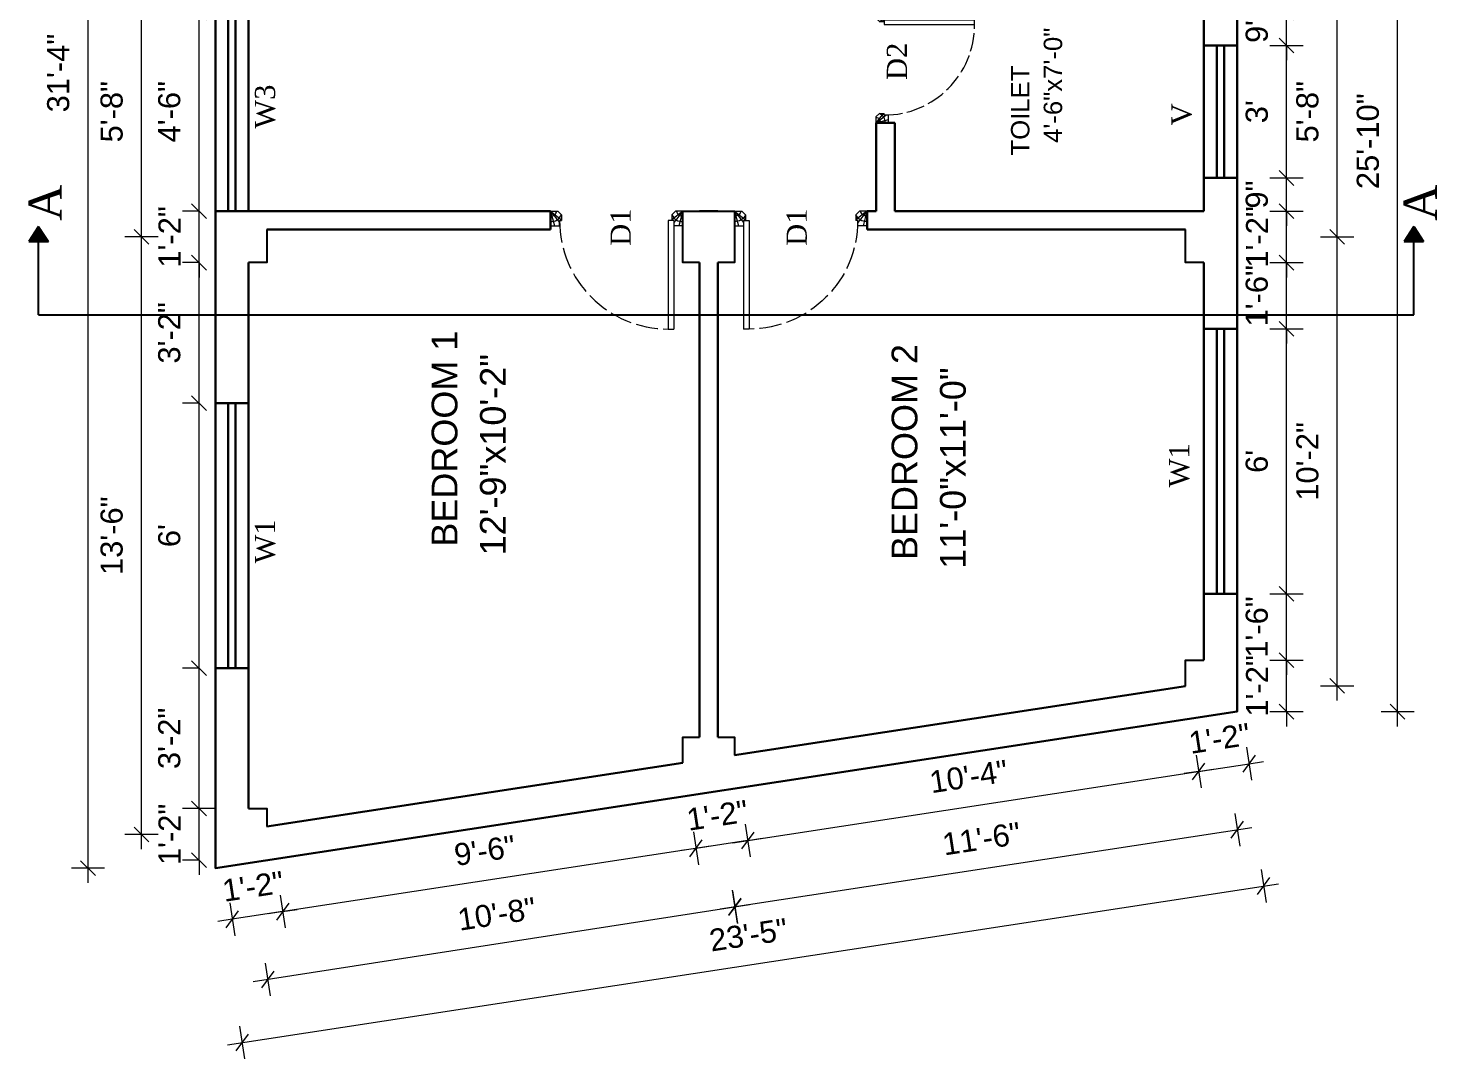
# Model space of a CAD drawing. Header units: inches. Extents: x 45643 to 78083, y -17830 to -3084.
# Drawn here: x 61577.2 to 61959.7, y -17336 to -17056.1 of the extents above; entities that cross this region are included whole.
import ezdxf

# ---------------------------------------------------------------- set-up
doc = ezdxf.new("R2010")
doc.units = ezdxf.units.IN
doc.header["$MEASUREMENT"] = 0
doc.linetypes.add('ACAD_ISO02W100', pattern=[15, 12, -3])
doc.linetypes.add('CONTINUA', pattern=[0])
doc.layers.add('A-Hatch', color=7, linetype='Continuous')
doc.layers.add('PDF_Text', color=7, linetype='Continuous')
for name, color, linetype, lineweight in [('A_Title Text', 105, 'Continuous', 60), ('Door-window', 150, 'Continuous', 9), ('ELEVATION', 6, 'Continuous', 30), ('hatch', 30, 'Continuous', 5), ('WALL', 240, 'Continuous', 30)]:
    doc.layers.add(name, color=color, linetype=linetype, lineweight=lineweight)
doc.styles.add('Arial', font='arial.ttf')
doc.styles.add('PDF Arial', font='arial.ttf')
doc.styles.get("Standard").update_dxf_attribs({"font": 'times.ttf'})
doc.dimstyles.new('Sudeep', dxfattribs={"dimtxt": 6, "dimasz": 4, "dimexe": 4.5, "dimexo": 4.5, "dimgap": 5, "dimtad": 1, "dimdec": 0, "dimlunit": 4, "dimtxsty": 'Arial', "dimblk": 'OBLIQUE', "dimcen": 250, "dimdle": 4, "dimclrd": 86, "dimclre": 5, "dimclrt": 1, "dimadec": 0, "dimazin": 0, "dimtfac": 1, "dimtdec": 0, "dimtix": 1, "dimtmove": 1, "dimatfit": 3, "dimldrblk": 'OBLIQUE', "dimfxl": 4.5, "dimfxlon": 1, "dimfrac": 2, "dimlwd": 15, "dimlwe": 13, "dimarcsym": 0})

# ---------------------------------------------------------------- blocks, each defined once
blk = doc.blocks.new("D 3'")
at = {"layer": 'Door-window', "linetype": 'Continuous', "ltscale": 0.25}
for p, q in [((3749.64, -16740.96), (3749.64, -16711.46)), ((3751.14, -16711.46), (3749.64, -16711.46)), ((3751.14, -16740.96), (3751.14, -16711.46)), ((3747.14, -16743.51), (3747.14, -16739.51)), ((3747.14, -16739.51), (3749.64, -16739.51)), ((3749.64, -16740.96), (3751.14, -16740.96)), ((3750.14, -16742.51), (3750.14, -16740.96)), ((3780.14, -16742.51), (3780.14, -16740.96)), ((3780.64, -16740.96), (3780.14, -16740.96)), ((3783.14, -16739.51), (3780.64, -16739.51)), ((3780.64, -16739.51), (3780.64, -16740.96)), ((3783.14, -16743.51), (3783.14, -16739.51)), ((3747.14, -16743.51), (3749.14, -16743.51)), ((3749.14, -16743.51), (3750.14, -16742.51)), ((3781.14, -16743.51), (3780.14, -16742.51)), ((3783.14, -16743.51), (3781.14, -16743.51))]:
    blk.add_line(p, q, dxfattribs=at)
at = {"layer": 'Door-window', "linetype": 'ACAD_ISO02W100', "ltscale": 0.5}
blk.add_arc((3751.14, -16740.96), 29.5, 0, 90, dxfattribs=at)
at = {"layer": 'hatch', "color": 8}
for p, q in [((3747.14, -16743.51), (3748.23, -16739.5)), ((3747.14, -16743.51), (3749.64, -16740.37)), ((3747.14, -16743.51), (3750.14, -16741.17)), ((3783.14, -16743.51), (3780.14, -16741.17)), ((3783.14, -16743.51), (3780.64, -16740.37)), ((3783.14, -16743.51), (3782.06, -16739.5))]:
    blk.add_line(p, q, dxfattribs=at)
for centre, radius, start, end in [((3747.4, -16743.58), 2.93, 20.9872, 95.0825), ((3782.88, -16743.58), 2.93, 84.9175, 159.0128), ((3747.43, -16743.63), 1.42, 5.1372, 101.4864), ((3782.86, -16743.63), 1.42, 78.5136, 174.8628)]:
    blk.add_arc(centre, radius, start, end, dxfattribs=at)
blk = doc.blocks.new('_Oblique')
at = {"color": 0, "linetype": 'ByBlock', "lineweight": -2}
blk.add_line((-0.5, -0.5), (0.5, 0.5), dxfattribs=at)
blk = doc.blocks.new('*D1699')
at = {"layer": 'A_Title Text', "color": 5, "lineweight": 13, "transparency": 16777216}
for p, q in [((61904.88, -17269.36), (61906.24, -17278.25)), ((61768.36, -17290.25), (61769.72, -17299.15))]:
    blk.add_line(p, q, dxfattribs=at)
at = {"layer": 'A_Title Text', "color": 86, "lineweight": 15, "transparency": 16777216}
blk.add_line((61765.08, -17295.31), (61909.51, -17273.2), dxfattribs=at)
at = {"layer": 'Defpoints', "color": 0, "transparency": 16777216}
for p in [(61898.5, -17227.74), (61761.99, -17248.64), (61905.56, -17273.8)]:
    blk.add_point(p, dxfattribs=at)
at = {"layer": 'A_Title Text', "color": 86, "lineweight": 15, "transparency": 16777216, "xscale": 4, "yscale": 4, "zscale": 4}
for p, rotation in [((61905.56, -17273.8), 8.703448867681741), ((61769.04, -17294.7), 188.7034488676817)]:
    blk.add_blockref('_Oblique', p, dxfattribs=dict(at, rotation=rotation))
at = {"layer": 'A_Title Text', "color": 1, "transparency": 16777216, "insert": (61836.08, -17276.28), "char_height": 6, "attachment_point": 5, "rotation": 8.7034, "style": 'Arial'}
blk.add_mtext('11\'-6"', dxfattribs=at)
blk = doc.blocks.new('*D1700')
at = {"layer": 'A_Title Text', "color": 5, "lineweight": 13, "transparency": 16777216}
for p, q in [((61768.45, -17290.41), (61769.83, -17299.31)), ((61641.48, -17310.06), (61642.86, -17318.95))]:
    blk.add_line(p, q, dxfattribs=at)
at = {"layer": 'A_Title Text', "color": 86, "lineweight": 15, "transparency": 16777216}
blk.add_line((61773.09, -17294.25), (61638.22, -17315.12), dxfattribs=at)
at = {"layer": 'Defpoints', "color": 0, "transparency": 16777216}
for p in [(61761.99, -17248.64), (61634.99, -17268.08), (61642.17, -17314.51)]:
    blk.add_point(p, dxfattribs=at)
at = {"layer": 'A_Title Text', "color": 86, "lineweight": 15, "transparency": 16777216, "xscale": 4, "yscale": 4, "zscale": 4}
for p, rotation in [((61769.14, -17294.86), 8.796906325602476), ((61642.17, -17314.51), 188.7969063256025)]:
    blk.add_blockref('_Oblique', p, dxfattribs=dict(at, rotation=rotation))
at = {"layer": 'A_Title Text', "color": 1, "transparency": 16777216, "insert": (61704.42, -17296.71), "char_height": 6, "attachment_point": 5, "rotation": 8.7969, "style": 'Arial'}
blk.add_mtext('10\'-8"', dxfattribs=at)
blk = doc.blocks.new('*D1724')
at = {"layer": 'A_Title Text', "color": 86, "lineweight": 15, "transparency": 16777216}
blk.add_line((61593.41, -17288.22), (61593.41, -16904.46), dxfattribs=at)
at = {"layer": 'A_Title Text', "color": 5, "lineweight": 13, "transparency": 16777216}
for p, q in [((61597.91, -16908.46), (61588.91, -16908.46)), ((61597.91, -17284.22), (61588.91, -17284.22))]:
    blk.add_line(p, q, dxfattribs=at)
at = {"layer": 'Defpoints', "color": 0, "transparency": 16777216}
for p in [(61593.41, -16908.46), (61627.99, -16908.46), (61627.99, -17284.22)]:
    blk.add_point(p, dxfattribs=at)
at = {"layer": 'A_Title Text', "color": 86, "lineweight": 15, "transparency": 16777216, "xscale": 4, "yscale": 4, "zscale": 4}
for p, rotation in [((61593.41, -16908.46), 90), ((61593.41, -17284.22), 270)]:
    blk.add_blockref('_Oblique', p, dxfattribs=dict(at, rotation=rotation))
at = {"layer": 'A_Title Text', "color": 1, "transparency": 16777216, "insert": (61585.34, -17068.27), "char_height": 6, "attachment_point": 5, "rotation": 90, "style": 'Arial'}
blk.add_mtext('31\'-4"', dxfattribs=at)
blk = doc.blocks.new('*D1725')
at = {"layer": 'A_Title Text', "color": 86, "lineweight": 15, "transparency": 16777216}
blk.add_line((61949.1, -17245.74), (61949.1, -16927.84), dxfattribs=at)
at = {"layer": 'A_Title Text', "color": 5, "lineweight": 13, "transparency": 16777216}
for p, q in [((61944.6, -16931.84), (61953.6, -16931.84)), ((61944.6, -17241.74), (61953.6, -17241.74))]:
    blk.add_line(p, q, dxfattribs=at)
at = {"layer": 'Defpoints', "color": 0, "transparency": 16777216}
for p in [(61905.5, -16931.84), (61949.1, -16931.84), (61905.5, -17241.74)]:
    blk.add_point(p, dxfattribs=at)
at = {"layer": 'A_Title Text', "color": 86, "lineweight": 15, "transparency": 16777216, "xscale": 4, "yscale": 4, "zscale": 4}
for p, rotation in [((61949.1, -16931.84), 90), ((61949.1, -17241.74), 270)]:
    blk.add_blockref('_Oblique', p, dxfattribs=dict(at, rotation=rotation))
at = {"layer": 'A_Title Text', "color": 1, "transparency": 16777216, "insert": (61941.04, -17086.79), "char_height": 6, "attachment_point": 5, "rotation": 90, "style": 'Arial'}
blk.add_mtext('25\'-10"', dxfattribs=at)
blk = doc.blocks.new('*D1678')
at = {"layer": 'A_Title Text', "color": 86, "lineweight": 15, "transparency": 16777216}
for p, q in [((61623.56, -17268.08), (61623.56, -17264.08)), ((61623.56, -17282.08), (61623.56, -17268.08)), ((61623.56, -17282.08), (61623.56, -17286.08))]:
    blk.add_line(p, q, dxfattribs=at)
at = {"layer": 'A_Title Text', "color": 5, "lineweight": 13, "transparency": 16777216}
for p, q in [((61623.56, -17268.08), (61619.06, -17268.08)), ((61623.56, -17282.08), (61619.06, -17282.08))]:
    blk.add_line(p, q, dxfattribs=at)
at = {"layer": 'Defpoints', "color": 0, "transparency": 16777216}
for p in [(61623.56, -17268.08), (61627.99, -17268.08), (61627.99, -17282.08)]:
    blk.add_point(p, dxfattribs=at)
at = {"layer": 'A_Title Text', "color": 86, "lineweight": 15, "transparency": 16777216, "xscale": 4, "yscale": 4, "zscale": 4}
for p, rotation in [((61623.56, -17268.08), 270), ((61623.56, -17282.08), 90)]:
    blk.add_blockref('_Oblique', p, dxfattribs=dict(at, rotation=rotation))
at = {"layer": 'A_Title Text', "color": 1, "transparency": 16777216, "insert": (61615.55, -17275.08), "char_height": 6, "attachment_point": 5, "rotation": 90, "style": 'Arial'}
blk.add_mtext('1\'-2"', dxfattribs=at)
blk = doc.blocks.new('*D1701')
at = {"layer": 'A_Title Text', "color": 86, "lineweight": 15, "transparency": 16777216}
blk.add_line((61623.56, -17272.08), (61623.56, -17225.93), dxfattribs=at)
at = {"layer": 'A_Title Text', "color": 5, "lineweight": 13, "transparency": 16777216}
for p, q in [((61623.56, -17229.93), (61619.06, -17229.93)), ((61628.06, -17268.08), (61619.06, -17268.08))]:
    blk.add_line(p, q, dxfattribs=at)
at = {"layer": 'Defpoints', "color": 0, "transparency": 16777216}
for p in [(61623.56, -17229.93), (61627.99, -17229.93), (61636.99, -17268.08)]:
    blk.add_point(p, dxfattribs=at)
at = {"layer": 'A_Title Text', "color": 86, "lineweight": 15, "transparency": 16777216, "xscale": 4, "yscale": 4, "zscale": 4}
for p, rotation in [((61623.56, -17229.93), 90), ((61623.56, -17268.08), 270)]:
    blk.add_blockref('_Oblique', p, dxfattribs=dict(at, rotation=rotation))
at = {"layer": 'A_Title Text', "color": 1, "transparency": 16777216, "insert": (61615.5, -17249), "char_height": 6, "attachment_point": 5, "rotation": 90, "style": 'Arial'}
blk.add_mtext('3\'-2"', dxfattribs=at)
blk = doc.blocks.new('*D1702')
at = {"layer": 'A_Title Text', "color": 86, "lineweight": 15, "transparency": 16777216}
blk.add_line((61623.56, -17233.93), (61623.56, -17153.93), dxfattribs=at)
at = {"layer": 'A_Title Text', "color": 5, "lineweight": 13, "transparency": 16777216}
for p, q in [((61623.56, -17157.93), (61619.06, -17157.93)), ((61623.56, -17229.93), (61619.06, -17229.93))]:
    blk.add_line(p, q, dxfattribs=at)
at = {"layer": 'Defpoints', "color": 0, "transparency": 16777216}
for p in [(61623.56, -17157.93), (61627.99, -17157.93), (61627.99, -17229.93)]:
    blk.add_point(p, dxfattribs=at)
at = {"layer": 'A_Title Text', "color": 86, "lineweight": 15, "transparency": 16777216, "xscale": 4, "yscale": 4, "zscale": 4}
for p, rotation in [((61623.56, -17157.93), 90), ((61623.56, -17229.93), 270)]:
    blk.add_blockref('_Oblique', p, dxfattribs=dict(at, rotation=rotation))
at = {"layer": 'A_Title Text', "color": 1, "transparency": 16777216, "insert": (61615.5, -17193.93), "char_height": 6, "attachment_point": 5, "rotation": 90, "style": 'Arial'}
blk.add_mtext("6'", dxfattribs=at)
blk = doc.blocks.new('*D1703')
at = {"layer": 'A_Title Text', "color": 86, "lineweight": 15, "transparency": 16777216}
blk.add_line((61623.56, -17161.93), (61623.56, -17115.78), dxfattribs=at)
at = {"layer": 'A_Title Text', "color": 5, "lineweight": 13, "transparency": 16777216}
for p, q in [((61623.56, -17119.78), (61619.06, -17119.78)), ((61623.56, -17157.93), (61619.06, -17157.93))]:
    blk.add_line(p, q, dxfattribs=at)
at = {"layer": 'Defpoints', "color": 0, "transparency": 16777216}
for p in [(61623.56, -17119.78), (61627.99, -17119.78), (61627.99, -17157.93)]:
    blk.add_point(p, dxfattribs=at)
at = {"layer": 'A_Title Text', "color": 86, "lineweight": 15, "transparency": 16777216, "xscale": 4, "yscale": 4, "zscale": 4}
for p, rotation in [((61623.56, -17119.78), 90), ((61623.56, -17157.93), 270)]:
    blk.add_blockref('_Oblique', p, dxfattribs=dict(at, rotation=rotation))
at = {"layer": 'A_Title Text', "color": 1, "transparency": 16777216, "insert": (61615.5, -17138.85), "char_height": 6, "attachment_point": 5, "rotation": 90, "style": 'Arial'}
blk.add_mtext('3\'-2"', dxfattribs=at)
blk = doc.blocks.new('*D1681')
at = {"layer": 'A_Title Text', "color": 86, "lineweight": 15, "transparency": 16777216}
blk.add_line((61607.92, -17279.12), (61607.92, -17108.78), dxfattribs=at)
at = {"layer": 'A_Title Text', "color": 5, "lineweight": 13, "transparency": 16777216}
for p, q in [((61612.42, -17112.78), (61603.42, -17112.78)), ((61612.42, -17275.12), (61603.42, -17275.12))]:
    blk.add_line(p, q, dxfattribs=at)
at = {"layer": 'Defpoints', "color": 0, "transparency": 16777216}
for p in [(61607.92, -17112.78), (61627.99, -17112.78), (61627.99, -17275.12)]:
    blk.add_point(p, dxfattribs=at)
at = {"layer": 'A_Title Text', "color": 86, "lineweight": 15, "transparency": 16777216, "xscale": 4, "yscale": 4, "zscale": 4}
for p, rotation in [((61607.92, -17112.78), 90), ((61607.92, -17275.12), 270)]:
    blk.add_blockref('_Oblique', p, dxfattribs=dict(at, rotation=rotation))
at = {"layer": 'A_Title Text', "color": 1, "transparency": 16777216, "insert": (61599.85, -17193.95), "char_height": 6, "attachment_point": 5, "rotation": 90, "style": 'Arial'}
blk.add_mtext('13\'-6"', dxfattribs=at)
blk = doc.blocks.new('*D1682')
at = {"layer": 'A_Title Text', "color": 86, "lineweight": 15, "transparency": 16777216}
blk.add_line((61607.92, -17116.78), (61607.92, -17040.78), dxfattribs=at)
at = {"layer": 'A_Title Text', "color": 5, "lineweight": 13, "transparency": 16777216}
for p, q in [((61612.42, -17044.78), (61603.42, -17044.78)), ((61612.42, -17112.78), (61603.42, -17112.78))]:
    blk.add_line(p, q, dxfattribs=at)
at = {"layer": 'Defpoints', "color": 0, "transparency": 16777216}
for p in [(61607.92, -17044.78), (61627.99, -17044.78), (61627.99, -17112.78)]:
    blk.add_point(p, dxfattribs=at)
at = {"layer": 'A_Title Text', "color": 86, "lineweight": 15, "transparency": 16777216, "xscale": 4, "yscale": 4, "zscale": 4}
for p, rotation in [((61607.92, -17044.78), 90), ((61607.92, -17112.78), 270)]:
    blk.add_blockref('_Oblique', p, dxfattribs=dict(at, rotation=rotation))
at = {"layer": 'A_Title Text', "color": 1, "transparency": 16777216, "insert": (61599.85, -17078.78), "char_height": 6, "attachment_point": 5, "rotation": 90, "style": 'Arial'}
blk.add_mtext('5\'-8"', dxfattribs=at)
blk = doc.blocks.new('*D1684')
at = {"layer": 'A_Title Text', "color": 86, "lineweight": 15, "transparency": 16777216}
for p, q in [((61918.93, -17227.74), (61918.93, -17223.74)), ((61918.93, -17241.74), (61918.93, -17227.74)), ((61918.93, -17241.74), (61918.93, -17245.74))]:
    blk.add_line(p, q, dxfattribs=at)
at = {"layer": 'A_Title Text', "color": 5, "lineweight": 13, "transparency": 16777216}
for p, q in [((61914.43, -17227.74), (61923.43, -17227.74)), ((61914.43, -17241.74), (61923.43, -17241.74))]:
    blk.add_line(p, q, dxfattribs=at)
at = {"layer": 'Defpoints', "color": 0, "transparency": 16777216}
for p in [(61905.5, -17227.74), (61918.93, -17227.74), (61905.5, -17241.74)]:
    blk.add_point(p, dxfattribs=at)
at = {"layer": 'A_Title Text', "color": 86, "lineweight": 15, "transparency": 16777216, "xscale": 4, "yscale": 4, "zscale": 4}
for p, rotation in [((61918.93, -17227.74), 270), ((61918.93, -17241.74), 90)]:
    blk.add_blockref('_Oblique', p, dxfattribs=dict(at, rotation=rotation))
at = {"layer": 'A_Title Text', "color": 1, "transparency": 16777216, "insert": (61910.92, -17234.74), "char_height": 6, "attachment_point": 5, "rotation": 90, "style": 'Arial'}
blk.add_mtext('1\'-2"', dxfattribs=at)
blk = doc.blocks.new('*D1705')
at = {"layer": 'A_Title Text', "color": 86, "lineweight": 15, "transparency": 16777216}
for p, q in [((61918.93, -17209.76), (61918.93, -17205.76)), ((61918.93, -17227.74), (61918.93, -17209.76)), ((61918.93, -17227.74), (61918.93, -17231.74))]:
    blk.add_line(p, q, dxfattribs=at)
at = {"layer": 'A_Title Text', "color": 5, "lineweight": 13, "transparency": 16777216}
for p, q in [((61914.43, -17209.76), (61923.43, -17209.76)), ((61914.43, -17227.74), (61923.43, -17227.74))]:
    blk.add_line(p, q, dxfattribs=at)
at = {"layer": 'Defpoints', "color": 0, "transparency": 16777216}
for p in [(61905.5, -17209.76), (61918.93, -17209.76), (61905.5, -17227.74)]:
    blk.add_point(p, dxfattribs=at)
at = {"layer": 'A_Title Text', "color": 86, "lineweight": 15, "transparency": 16777216, "xscale": 4, "yscale": 4, "zscale": 4}
for p, rotation in [((61918.93, -17209.76), 270), ((61918.93, -17227.74), 90)]:
    blk.add_blockref('_Oblique', p, dxfattribs=dict(at, rotation=rotation))
at = {"layer": 'A_Title Text', "color": 1, "transparency": 16777216, "insert": (61910.87, -17218.75), "char_height": 6, "attachment_point": 5, "rotation": 90, "style": 'Arial'}
blk.add_mtext('1\'-6"', dxfattribs=at)
blk = doc.blocks.new('*D1706')
at = {"layer": 'A_Title Text', "color": 86, "lineweight": 15, "transparency": 16777216}
blk.add_line((61918.93, -17213.76), (61918.93, -17133.76), dxfattribs=at)
at = {"layer": 'A_Title Text', "color": 5, "lineweight": 13, "transparency": 16777216}
for p, q in [((61914.43, -17137.76), (61923.43, -17137.76)), ((61914.43, -17209.76), (61923.43, -17209.76))]:
    blk.add_line(p, q, dxfattribs=at)
at = {"layer": 'Defpoints', "color": 0, "transparency": 16777216}
for p in [(61905.5, -17137.76), (61918.93, -17137.76), (61905.5, -17209.76)]:
    blk.add_point(p, dxfattribs=at)
at = {"layer": 'A_Title Text', "color": 86, "lineweight": 15, "transparency": 16777216, "xscale": 4, "yscale": 4, "zscale": 4}
for p, rotation in [((61918.93, -17137.76), 90), ((61918.93, -17209.76), 270)]:
    blk.add_blockref('_Oblique', p, dxfattribs=dict(at, rotation=rotation))
at = {"layer": 'A_Title Text', "color": 1, "transparency": 16777216, "insert": (61910.87, -17173.76), "char_height": 6, "attachment_point": 5, "rotation": 90, "style": 'Arial'}
blk.add_mtext("6'", dxfattribs=at)
blk = doc.blocks.new('*D1707')
at = {"layer": 'A_Title Text', "color": 86, "lineweight": 15, "transparency": 16777216}
for p, q in [((61918.93, -17119.78), (61918.93, -17115.78)), ((61918.93, -17137.76), (61918.93, -17119.78)), ((61918.93, -17137.76), (61918.93, -17141.76))]:
    blk.add_line(p, q, dxfattribs=at)
at = {"layer": 'A_Title Text', "color": 5, "lineweight": 13, "transparency": 16777216}
for p, q in [((61914.43, -17119.78), (61923.43, -17119.78)), ((61914.43, -17137.76), (61923.43, -17137.76))]:
    blk.add_line(p, q, dxfattribs=at)
at = {"layer": 'Defpoints', "color": 0, "transparency": 16777216}
for p in [(61905.5, -17119.78), (61918.93, -17119.78), (61905.5, -17137.76)]:
    blk.add_point(p, dxfattribs=at)
at = {"layer": 'A_Title Text', "color": 86, "lineweight": 15, "transparency": 16777216, "xscale": 4, "yscale": 4, "zscale": 4}
for p, rotation in [((61918.93, -17119.78), 270), ((61918.93, -17137.76), 90)]:
    blk.add_blockref('_Oblique', p, dxfattribs=dict(at, rotation=rotation))
at = {"layer": 'A_Title Text', "color": 1, "transparency": 16777216, "insert": (61910.87, -17128.77), "char_height": 6, "attachment_point": 5, "rotation": 90, "style": 'Arial'}
blk.add_mtext('1\'-6"', dxfattribs=at)
blk = doc.blocks.new('*D1685')
at = {"layer": 'A_Title Text', "color": 86, "lineweight": 15, "transparency": 16777216}
for p, q in [((61918.93, -17105.78), (61918.93, -17101.78)), ((61918.93, -17119.78), (61918.93, -17105.78)), ((61918.93, -17119.78), (61918.93, -17123.78))]:
    blk.add_line(p, q, dxfattribs=at)
at = {"layer": 'A_Title Text', "color": 5, "lineweight": 13, "transparency": 16777216}
for p, q in [((61914.43, -17105.78), (61923.43, -17105.78)), ((61914.43, -17119.78), (61923.43, -17119.78))]:
    blk.add_line(p, q, dxfattribs=at)
at = {"layer": 'Defpoints', "color": 0, "transparency": 16777216}
for p in [(61905.5, -17105.78), (61918.93, -17105.78), (61905.5, -17119.78)]:
    blk.add_point(p, dxfattribs=at)
at = {"layer": 'A_Title Text', "color": 86, "lineweight": 15, "transparency": 16777216, "xscale": 4, "yscale": 4, "zscale": 4}
for p, rotation in [((61918.93, -17105.78), 270), ((61918.93, -17119.78), 90)]:
    blk.add_blockref('_Oblique', p, dxfattribs=dict(at, rotation=rotation))
at = {"layer": 'A_Title Text', "color": 1, "transparency": 16777216, "insert": (61910.92, -17112.78), "char_height": 6, "attachment_point": 5, "rotation": 90, "style": 'Arial'}
blk.add_mtext('1\'-2"', dxfattribs=at)
blk = doc.blocks.new('*D1708')
at = {"layer": 'A_Title Text', "color": 86, "lineweight": 15, "transparency": 16777216}
for p, q in [((61918.93, -17096.78), (61918.93, -17092.78)), ((61918.93, -17105.78), (61918.93, -17096.78)), ((61918.93, -17105.78), (61918.93, -17109.78))]:
    blk.add_line(p, q, dxfattribs=at)
at = {"layer": 'A_Title Text', "color": 5, "lineweight": 13, "transparency": 16777216}
for p, q in [((61914.43, -17096.78), (61923.43, -17096.78)), ((61914.43, -17105.78), (61923.43, -17105.78))]:
    blk.add_line(p, q, dxfattribs=at)
at = {"layer": 'Defpoints', "color": 0, "transparency": 16777216}
for p in [(61896.5, -17096.78), (61918.93, -17096.78), (61896.5, -17105.78)]:
    blk.add_point(p, dxfattribs=at)
at = {"layer": 'A_Title Text', "color": 86, "lineweight": 15, "transparency": 16777216, "xscale": 4, "yscale": 4, "zscale": 4}
for p, rotation in [((61918.93, -17096.78), 270), ((61918.93, -17105.78), 90)]:
    blk.add_blockref('_Oblique', p, dxfattribs=dict(at, rotation=rotation))
at = {"layer": 'A_Title Text', "color": 1, "transparency": 16777216, "insert": (61910.87, -17101.28), "char_height": 6, "attachment_point": 5, "rotation": 90, "style": 'Arial'}
blk.add_mtext('9"', dxfattribs=at)
blk = doc.blocks.new('*D1686')
at = {"layer": 'A_Title Text', "color": 86, "lineweight": 15, "transparency": 16777216}
blk.add_line((61918.93, -17100.78), (61918.93, -17056.78), dxfattribs=at)
at = {"layer": 'A_Title Text', "color": 5, "lineweight": 13, "transparency": 16777216}
for p, q in [((61914.43, -17060.78), (61923.43, -17060.78)), ((61914.43, -17096.78), (61923.43, -17096.78))]:
    blk.add_line(p, q, dxfattribs=at)
at = {"layer": 'Defpoints', "color": 0, "transparency": 16777216}
for p in [(61896.5, -17060.78), (61918.93, -17060.78), (61896.5, -17096.78)]:
    blk.add_point(p, dxfattribs=at)
at = {"layer": 'A_Title Text', "color": 86, "lineweight": 15, "transparency": 16777216, "xscale": 4, "yscale": 4, "zscale": 4}
for p, rotation in [((61918.93, -17060.78), 90), ((61918.93, -17096.78), 270)]:
    blk.add_blockref('_Oblique', p, dxfattribs=dict(at, rotation=rotation))
at = {"layer": 'A_Title Text', "color": 1, "transparency": 16777216, "insert": (61910.87, -17078.78), "char_height": 6, "attachment_point": 5, "rotation": 90, "style": 'Arial'}
blk.add_mtext("3'", dxfattribs=at)
blk = doc.blocks.new('*D1687')
at = {"layer": 'A_Title Text', "color": 86, "lineweight": 15, "transparency": 16777216}
blk.add_line((61932.68, -17238.74), (61932.68, -17108.78), dxfattribs=at)
at = {"layer": 'A_Title Text', "color": 5, "lineweight": 13, "transparency": 16777216}
for p, q in [((61928.18, -17112.78), (61937.18, -17112.78)), ((61928.18, -17234.74), (61937.18, -17234.74))]:
    blk.add_line(p, q, dxfattribs=at)
at = {"layer": 'Defpoints', "color": 0, "transparency": 16777216}
for p in [(61905.5, -17112.78), (61932.68, -17112.78), (61905.5, -17234.74)]:
    blk.add_point(p, dxfattribs=at)
at = {"layer": 'A_Title Text', "color": 86, "lineweight": 15, "transparency": 16777216, "xscale": 4, "yscale": 4, "zscale": 4}
for p, rotation in [((61932.68, -17112.78), 90), ((61932.68, -17234.74), 270)]:
    blk.add_blockref('_Oblique', p, dxfattribs=dict(at, rotation=rotation))
at = {"layer": 'A_Title Text', "color": 1, "transparency": 16777216, "insert": (61924.62, -17173.76), "char_height": 6, "attachment_point": 5, "rotation": 90, "style": 'Arial'}
blk.add_mtext('10\'-2"', dxfattribs=at)
blk = doc.blocks.new('*D1688')
at = {"layer": 'A_Title Text', "color": 86, "lineweight": 15, "transparency": 16777216}
blk.add_line((61932.68, -17116.78), (61932.68, -17040.78), dxfattribs=at)
at = {"layer": 'A_Title Text', "color": 5, "lineweight": 13, "transparency": 16777216}
for p, q in [((61928.18, -17044.78), (61937.18, -17044.78)), ((61928.18, -17112.78), (61937.18, -17112.78))]:
    blk.add_line(p, q, dxfattribs=at)
at = {"layer": 'Defpoints', "color": 0, "transparency": 16777216}
for p in [(61905.5, -17044.78), (61932.68, -17044.78), (61905.5, -17112.78)]:
    blk.add_point(p, dxfattribs=at)
at = {"layer": 'A_Title Text', "color": 86, "lineweight": 15, "transparency": 16777216, "xscale": 4, "yscale": 4, "zscale": 4}
for p, rotation in [((61932.68, -17044.78), 90), ((61932.68, -17112.78), 270)]:
    blk.add_blockref('_Oblique', p, dxfattribs=dict(at, rotation=rotation))
at = {"layer": 'A_Title Text', "color": 1, "transparency": 16777216, "insert": (61924.62, -17078.78), "char_height": 6, "attachment_point": 5, "rotation": 90, "style": 'Arial'}
blk.add_mtext('5\'-8"', dxfattribs=at)
blk = doc.blocks.new('*D1713')
at = {"layer": 'A_Title Text', "color": 5, "lineweight": 13, "transparency": 16777216}
for p, q in [((61912.08, -17284.66), (61913.44, -17293.56)), ((61634.56, -17327.15), (61635.92, -17336.04))]:
    blk.add_line(p, q, dxfattribs=at)
at = {"layer": 'A_Title Text', "color": 86, "lineweight": 15, "transparency": 16777216}
blk.add_line((61631.29, -17332.2), (61916.71, -17288.51), dxfattribs=at)
at = {"layer": 'Defpoints', "color": 0, "transparency": 16777216}
for p in [(61905.5, -17241.74), (61627.99, -17284.22), (61912.76, -17289.11)]:
    blk.add_point(p, dxfattribs=at)
at = {"layer": 'A_Title Text', "color": 86, "lineweight": 15, "transparency": 16777216, "xscale": 4, "yscale": 4, "zscale": 4}
for p, rotation in [((61912.76, -17289.11), 8.703448867683383), ((61635.24, -17331.6), 188.7034488676834)]:
    blk.add_blockref('_Oblique', p, dxfattribs=dict(at, rotation=rotation))
at = {"layer": 'A_Title Text', "color": 1, "transparency": 16777216, "insert": (61772.78, -17302.38), "char_height": 6, "attachment_point": 5, "rotation": 8.7034, "style": 'Arial'}
blk.add_mtext('23\'-5"', dxfattribs=at)
blk = doc.blocks.new('*D1690')
at = {"layer": 'A_Title Text', "color": 5, "lineweight": 13, "transparency": 16777216}
for p, q in [((61894.37, -17253.52), (61895.74, -17262.42)), ((61771.86, -17272.28), (61773.22, -17281.17))]:
    blk.add_line(p, q, dxfattribs=at)
at = {"layer": 'A_Title Text', "color": 86, "lineweight": 15, "transparency": 16777216}
blk.add_line((61768.58, -17277.33), (61899.01, -17257.37), dxfattribs=at)
at = {"layer": 'Defpoints', "color": 0, "transparency": 16777216}
for p in [(61891.5, -17234.78), (61768.99, -17253.53), (61895.06, -17257.97)]:
    blk.add_point(p, dxfattribs=at)
at = {"layer": 'A_Title Text', "color": 86, "lineweight": 15, "transparency": 16777216, "xscale": 4, "yscale": 4, "zscale": 4}
for p, rotation in [((61895.06, -17257.97), 8.703448867722454), ((61772.54, -17276.73), 188.7034488677225)]:
    blk.add_blockref('_Oblique', p, dxfattribs=dict(at, rotation=rotation))
at = {"layer": 'A_Title Text', "color": 1, "transparency": 16777216, "insert": (61832.58, -17259.38), "char_height": 6, "attachment_point": 5, "rotation": 8.7034, "style": 'Arial'}
blk.add_mtext('10\'-4"', dxfattribs=at)
blk = doc.blocks.new('*D1714')
at = {"layer": 'A_Title Text', "color": 5, "lineweight": 13, "transparency": 16777216}
for p, q in [((61894.37, -17253.52), (61895.74, -17262.42)), ((61908.06, -17251.43), (61909.42, -17260.32))]:
    blk.add_line(p, q, dxfattribs=at)
at = {"layer": 'A_Title Text', "color": 86, "lineweight": 15, "transparency": 16777216}
for p, q in [((61895.06, -17257.97), (61891.1, -17258.58)), ((61895.06, -17257.97), (61908.74, -17255.88)), ((61908.74, -17255.88), (61912.69, -17255.27))]:
    blk.add_line(p, q, dxfattribs=at)
at = {"layer": 'Defpoints', "color": 0, "transparency": 16777216}
for p in [(61891.5, -17234.78), (61905.5, -17234.74), (61908.74, -17255.88)]:
    blk.add_point(p, dxfattribs=at)
at = {"layer": 'A_Title Text', "color": 86, "lineweight": 15, "transparency": 16777216, "xscale": 4, "yscale": 4, "zscale": 4}
for p, rotation in [((61908.74, -17255.88), 188.7034488677225), ((61895.06, -17257.97), 8.703448867722452)]:
    blk.add_blockref('_Oblique', p, dxfattribs=dict(at, rotation=rotation))
at = {"layer": 'A_Title Text', "color": 1, "transparency": 16777216, "insert": (61900.69, -17249), "char_height": 6, "attachment_point": 5, "rotation": 8.7034, "style": 'Arial'}
blk.add_mtext('1\'-2"', dxfattribs=at)
blk = doc.blocks.new('*D1691')
at = {"layer": 'A_Title Text', "color": 5, "lineweight": 13, "transparency": 16777216}
for p, q in [((61771.86, -17272.28), (61773.22, -17281.17)), ((61757.86, -17274.42), (61759.22, -17283.32))]:
    blk.add_line(p, q, dxfattribs=at)
at = {"layer": 'A_Title Text', "color": 86, "lineweight": 15, "transparency": 16777216}
for p, q in [((61772.54, -17276.73), (61758.54, -17278.87)), ((61772.54, -17276.73), (61776.49, -17276.12)), ((61758.54, -17278.87), (61754.58, -17279.47))]:
    blk.add_line(p, q, dxfattribs=at)
at = {"layer": 'Defpoints', "color": 0, "transparency": 16777216}
for p in [(61768.99, -17253.53), (61754.99, -17255.68), (61758.54, -17278.87)]:
    blk.add_point(p, dxfattribs=at)
at = {"layer": 'A_Title Text', "color": 86, "lineweight": 15, "transparency": 16777216, "xscale": 4, "yscale": 4, "zscale": 4}
for p, rotation in [((61758.54, -17278.87), 8.703448867722454), ((61772.54, -17276.73), 188.7034488677225)]:
    blk.add_blockref('_Oblique', p, dxfattribs=dict(at, rotation=rotation))
at = {"layer": 'A_Title Text', "color": 1, "transparency": 16777216, "insert": (61764.33, -17269.88), "char_height": 6, "attachment_point": 5, "rotation": 8.7034, "style": 'Arial'}
blk.add_mtext('1\'-2"', dxfattribs=at)
blk = doc.blocks.new('*D1692')
at = {"layer": 'A_Title Text', "color": 5, "lineweight": 13, "transparency": 16777216}
for p, q in [((61757.86, -17274.42), (61759.22, -17283.32)), ((61645.59, -17291.61), (61646.95, -17300.5))]:
    blk.add_line(p, q, dxfattribs=at)
at = {"layer": 'A_Title Text', "color": 86, "lineweight": 15, "transparency": 16777216}
blk.add_line((61762.49, -17278.26), (61642.32, -17296.66), dxfattribs=at)
at = {"layer": 'Defpoints', "color": 0, "transparency": 16777216}
for p in [(61754.99, -17255.68), (61641.99, -17268.08), (61646.27, -17296.06)]:
    blk.add_point(p, dxfattribs=at)
at = {"layer": 'A_Title Text', "color": 86, "lineweight": 15, "transparency": 16777216, "xscale": 4, "yscale": 4, "zscale": 4}
for p, rotation in [((61758.54, -17278.87), 8.703448867722452), ((61646.27, -17296.06), 188.7034488677225)]:
    blk.add_blockref('_Oblique', p, dxfattribs=dict(at, rotation=rotation))
at = {"layer": 'A_Title Text', "color": 1, "transparency": 16777216, "insert": (61701.18, -17279.49), "char_height": 6, "attachment_point": 5, "rotation": 8.7034, "style": 'Arial'}
blk.add_mtext('9\'-6"', dxfattribs=at)
blk = doc.blocks.new('*D1693')
at = {"layer": 'A_Title Text', "color": 5, "lineweight": 13, "transparency": 16777216}
for p, q in [((61645.59, -17291.61), (61646.95, -17300.5)), ((61631.91, -17293.7), (61633.27, -17302.6))]:
    blk.add_line(p, q, dxfattribs=at)
at = {"layer": 'A_Title Text', "color": 86, "lineweight": 15, "transparency": 16777216}
for p, q in [((61646.27, -17296.06), (61632.59, -17298.15)), ((61646.27, -17296.06), (61650.22, -17295.45)), ((61632.59, -17298.15), (61628.64, -17298.76))]:
    blk.add_line(p, q, dxfattribs=at)
at = {"layer": 'Defpoints', "color": 0, "transparency": 16777216}
for p in [(61627.99, -17268.08), (61641.99, -17268.08), (61632.59, -17298.15)]:
    blk.add_point(p, dxfattribs=at)
at = {"layer": 'A_Title Text', "color": 86, "lineweight": 15, "transparency": 16777216, "xscale": 4, "yscale": 4, "zscale": 4}
for p, rotation in [((61632.59, -17298.15), 8.703448867722454), ((61646.27, -17296.06), 188.7034488677225)]:
    blk.add_blockref('_Oblique', p, dxfattribs=dict(at, rotation=rotation))
at = {"layer": 'A_Title Text', "color": 1, "transparency": 16777216, "insert": (61638.22, -17289.18), "char_height": 6, "attachment_point": 5, "rotation": 8.7034, "style": 'Arial'}
blk.add_mtext('1\'-2"', dxfattribs=at)
blk = doc.blocks.new('*D1718')
at = {"layer": 'A_Title Text', "color": 86, "lineweight": 15, "transparency": 16777216}
for p, q in [((61623.56, -17105.78), (61623.56, -17101.78)), ((61623.56, -17119.78), (61623.56, -17105.78)), ((61623.56, -17119.78), (61623.56, -17123.78))]:
    blk.add_line(p, q, dxfattribs=at)
at = {"layer": 'A_Title Text', "color": 5, "lineweight": 13, "transparency": 16777216}
for p, q in [((61623.56, -17105.78), (61619.06, -17105.78)), ((61623.56, -17119.78), (61619.06, -17119.78))]:
    blk.add_line(p, q, dxfattribs=at)
at = {"layer": 'Defpoints', "color": 0, "transparency": 16777216}
for p in [(61623.56, -17105.78), (61627.99, -17105.78), (61627.99, -17119.78)]:
    blk.add_point(p, dxfattribs=at)
at = {"layer": 'A_Title Text', "color": 86, "lineweight": 15, "transparency": 16777216, "xscale": 4, "yscale": 4, "zscale": 4}
for p, rotation in [((61623.56, -17105.78), 270), ((61623.56, -17119.78), 90)]:
    blk.add_blockref('_Oblique', p, dxfattribs=dict(at, rotation=rotation))
at = {"layer": 'A_Title Text', "color": 1, "transparency": 16777216, "insert": (61615.55, -17112.78), "char_height": 6, "attachment_point": 5, "rotation": 90, "style": 'Arial'}
blk.add_mtext('1\'-2"', dxfattribs=at)
blk = doc.blocks.new('*D1719')
at = {"layer": 'A_Title Text', "color": 86, "lineweight": 15, "transparency": 16777216}
blk.add_line((61623.56, -17109.78), (61623.56, -17047.78), dxfattribs=at)
at = {"layer": 'A_Title Text', "color": 5, "lineweight": 13, "transparency": 16777216}
for p, q in [((61623.56, -17051.78), (61619.06, -17051.78)), ((61623.56, -17105.78), (61619.06, -17105.78))]:
    blk.add_line(p, q, dxfattribs=at)
at = {"layer": 'Defpoints', "color": 0, "transparency": 16777216}
for p in [(61623.56, -17051.78), (61627.99, -17051.78), (61627.99, -17105.78)]:
    blk.add_point(p, dxfattribs=at)
at = {"layer": 'A_Title Text', "color": 86, "lineweight": 15, "transparency": 16777216, "xscale": 4, "yscale": 4, "zscale": 4}
for p, rotation in [((61623.56, -17051.78), 90), ((61623.56, -17105.78), 270)]:
    blk.add_blockref('_Oblique', p, dxfattribs=dict(at, rotation=rotation))
at = {"layer": 'A_Title Text', "color": 1, "transparency": 16777216, "insert": (61615.5, -17078.78), "char_height": 6, "attachment_point": 5, "rotation": 90, "style": 'Arial'}
blk.add_mtext('4\'-6"', dxfattribs=at)
blk = doc.blocks.new('*D1721')
at = {"layer": 'A_Title Text', "color": 86, "lineweight": 15, "transparency": 16777216}
for p, q in [((61918.93, -17051.78), (61918.93, -17047.78)), ((61918.93, -17060.78), (61918.93, -17051.78)), ((61918.93, -17060.78), (61918.93, -17064.78))]:
    blk.add_line(p, q, dxfattribs=at)
at = {"layer": 'A_Title Text', "color": 5, "lineweight": 13, "transparency": 16777216}
for p, q in [((61914.43, -17051.78), (61923.43, -17051.78)), ((61914.43, -17060.78), (61923.43, -17060.78))]:
    blk.add_line(p, q, dxfattribs=at)
at = {"layer": 'Defpoints', "color": 0, "transparency": 16777216}
for p in [(61905.5, -17051.78), (61918.93, -17051.78), (61896.5, -17060.78)]:
    blk.add_point(p, dxfattribs=at)
at = {"layer": 'A_Title Text', "color": 86, "lineweight": 15, "transparency": 16777216, "xscale": 4, "yscale": 4, "zscale": 4}
for p, rotation in [((61918.93, -17051.78), 270), ((61918.93, -17060.78), 90)]:
    blk.add_blockref('_Oblique', p, dxfattribs=dict(at, rotation=rotation))
at = {"layer": 'A_Title Text', "color": 1, "transparency": 16777216, "insert": (61910.87, -17056.28), "char_height": 6, "attachment_point": 5, "rotation": 90, "style": 'Arial'}
blk.add_mtext('9"', dxfattribs=at)

msp = doc.modelspace()

# ---------------------------------------------------------------- hatches: boundary and pattern name
at = {"layer": 'A-Hatch'}
h = msp.add_hatch(dxfattribs=at)
h.set_pattern_fill('ANSI31', color=256, angle=-270)
h.set_pattern_definition([(135, (47662.00744, -75800.01035), (-0.08838834765, -0.08838834765), [])])
h.paths.add_polyline_path([(61579.99, -17109.98), (61577.32, -17114.02), (61582.65, -17114.02)])
h = msp.add_hatch(dxfattribs=at)
h.set_pattern_fill('ANSI31', color=256, angle=-270)
h.set_pattern_definition([(135, (48035.52505, -75800.01035), (-0.08838834765, -0.08838834765), [])])
h.paths.add_polyline_path([(61953.5, -17109.98), (61950.84, -17114.02), (61956.17, -17114.02)])

# ---------------------------------------------------------------- linework, layer by layer
for p, q in [((61579.99, -17109.98), (61577.32, -17114.02)), ((61579.99, -17109.98), (61582.65, -17114.02)), ((61953.5, -17109.98), (61950.84, -17114.02)), ((61953.5, -17109.98), (61956.17, -17114.02)), ((61577.32, -17114.02), (61582.65, -17114.02)), ((61579.99, -17133.98), (61579.99, -17114.02)), ((61950.84, -17114.02), (61956.17, -17114.02)), ((61953.5, -17133.98), (61953.5, -17114.02)), ((61579.99, -17133.98), (61953.5, -17133.98))]:
    msp.add_line(p, q)
for points in [[(61627.99, -17119.78), (61627.99, -17105.78)], [(61636.99, -17105.78), (61641.99, -17105.78)], [(61759.49, -17119.78), (61754.99, -17119.78), (61754.99, -17105.78), (61768.99, -17105.78), (61768.99, -17119.78), (61764.49, -17119.78)], [(61891.5, -17105.78), (61896.5, -17105.78)], [(61905.5, -17105.78), (61905.5, -17119.78)], [(61641.99, -17110.78), (61641.99, -17119.78), (61636.99, -17119.78)], [(61896.5, -17119.78), (61891.5, -17119.78), (61891.5, -17110.78)], [(61891.5, -17234.78), (61891.5, -17227.74), (61896.5, -17227.74)], [(61905.5, -17227.74), (61905.5, -17241.74)], [(61754.99, -17255.68), (61754.99, -17248.64), (61759.49, -17248.64)], [(61764.49, -17248.64), (61768.99, -17248.64), (61768.99, -17253.53)], [(61627.99, -17282.08), (61627.99, -17268.08)], [(61636.99, -17268.08), (61641.99, -17268.08), (61641.99, -17272.97)]]:
    msp.add_lwpolyline(points)
at = {"layer": 'ELEVATION'}
for p, q in [((61631.49, -17105.78), (61631.49, -17051.78)), ((61633.49, -17105.78), (61633.49, -17051.78)), ((61636.99, -17051.78), (61636.99, -17105.78)), ((61896.5, -17105.78), (61896.5, -17051.78)), ((61896.5, -17060.78), (61905.5, -17060.78)), ((61900, -17096.78), (61900, -17060.78)), ((61902, -17096.78), (61902, -17060.78)), ((61807.5, -17105.78), (61807.5, -17081.78)), ((61807.5, -17081.78), (61812.5, -17081.78)), ((61812.5, -17105.78), (61812.5, -17081.78)), ((61896.5, -17096.78), (61905.5, -17096.78)), ((61636.99, -17105.78), (61627.99, -17105.78)), ((61636.99, -17105.78), (61718.99, -17105.78)), ((61718.99, -17110.78), (61718.99, -17105.78)), ((61759.49, -17105.78), (61764.49, -17105.78)), ((61804.99, -17105.78), (61807.5, -17105.78)), ((61804.99, -17110.78), (61804.99, -17105.78)), ((61812.5, -17105.78), (61896.5, -17105.78)), ((61641.99, -17110.78), (61718.99, -17110.78)), ((61804.99, -17110.78), (61891.5, -17110.78)), ((61636.99, -17119.78), (61636.99, -17268.08)), ((61759.49, -17119.78), (61759.49, -17248.64)), ((61764.49, -17119.78), (61764.49, -17248.64)), ((61896.5, -17227.74), (61896.5, -17119.78)), ((61896.5, -17137.76), (61905.5, -17137.76)), ((61900, -17209.76), (61900, -17137.76)), ((61902, -17209.76), (61902, -17137.76)), ((61636.99, -17157.93), (61627.99, -17157.93)), ((61631.49, -17229.93), (61631.49, -17157.93)), ((61633.49, -17229.93), (61633.49, -17157.93)), ((61896.5, -17209.76), (61905.5, -17209.76)), ((61636.99, -17229.93), (61627.99, -17229.93)), ((61768.99, -17253.53), (61891.5, -17234.78)), ((61641.99, -17272.97), (61754.99, -17255.68))]:
    msp.add_line(p, q, dxfattribs=at)
msp.add_lwpolyline([(61627.99, -16971.64), (61627.99, -17284.22), (61905.5, -17241.74), (61905.5, -16981.84)], dxfattribs=at)

# ---------------------------------------------------------------- block references
at = {"layer": 'WALL', "xscale": 0.8333333330483583, "yscale": 0.8333333330483583, "zscale": 0.8333333330483583, "rotation": 270}
msp.add_blockref("D 3'", (75760.43, -13929.16), dxfattribs=at)
at = {"layer": 'WALL', "linetype": 'CONTINUA', "rotation": 179.9999992662881}
msp.add_blockref("D 3'", (65502.13, -33849.28), dxfattribs=at)
at = {"layer": 'WALL', "linetype": 'CONTINUA', "xscale": -1, "rotation": 180.0000007337118}
msp.add_blockref("D 3'", (58021.84, -33849.28), dxfattribs=at)

# ---------------------------------------------------------------- texts
at = {"rotation": 90}
for s, insert, char_height, width, attachment_point in [('{\\fTimes New Roman|b0|i0|c0|p18;D2}', (61815.86, -17070.16), 5.4869, 54.2013, 7), ('W3', (61638.73, -17083.38), 5.487, 1396.073, 1), ('V', (61887.68, -17082.52), 5.49, 1396.073, 1), ('A', (61577.23, -17108.41), 9, 10.8456, 1), ('A', (61950.75, -17108.41), 9, 10.8456, 1), ('{\\fTimes New Roman|b0|i0|c0|p18;D1}', (61735.32, -17115.21), 5.4869, 54.2013, 1), ('{\\fTimes New Roman|b0|i0|c0|p18;D1}', (61788.65, -17115.21), 5.4869, 54.2013, 7), ('W1', (61887.01, -17180.81), 5.487, 1396.073, 1), ('W1', (61638.73, -17201.5), 5.487, 1396.073, 1)]:
    msp.add_mtext(s, dxfattribs=dict(at, insert=insert, char_height=char_height, width=width, attachment_point=attachment_point))
at = {"layer": 'PDF_Text', "attachment_point": 7, "rotation": 90, "style": 'PDF Arial'}
for s, insert, char_height in [('4\'-6"x7\'-0"', (61858.05, -17087.25), 5.0001), ('TOILET', (61849.16, -17090.68), 5), ('BEDROOM 1', (61693.84, -17196.93), 7), ('BEDROOM 2', (61818.77, -17200.56), 7), ('12\'-9"x10\'-2"', (61706.98, -17199.29), 7), ('11\'-0"x11\'-0"', (61831.91, -17202.93), 7)]:
    msp.add_mtext(s, dxfattribs=dict(at, insert=insert, char_height=char_height))

# ---------------------------------------------------------------- dimensions: what is measured, and where the dimension line sits
at = {"layer": 'A_Title Text'}
dim = msp.add_linear_dim(base=(61593.41, -16908.46), p1=(61627.99, -17284.22), p2=(61627.99, -16908.46), angle=90, dimstyle='Sudeep', dxfattribs=at)
dim.commit()
dim.dimension.update_dxf_attribs({"geometry": '*D1724', "text_midpoint": (61593.41, -17068.27), "dimtype": 160})
for base, p1, p2, angle, picture, middle in [((61949.1, -16931.84), (61905.5, -17241.74), (61905.5, -16931.84), 90, '*D1725', (61941.04, -17086.79)), ((61607.92, -17044.78), (61627.99, -17112.78), (61627.99, -17044.78), 90, '*D1682', (61599.85, -17078.78)), ((61932.68, -17044.78), (61905.5, -17112.78), (61905.5, -17044.78), 90, '*D1688', (61924.62, -17078.78)), ((61623.56, -17051.78), (61627.99, -17105.78), (61627.99, -17051.78), 90, '*D1719', (61615.5, -17078.78)), ((61918.93, -17051.78), (61896.5, -17060.78), (61905.5, -17051.78), 90, '*D1721', (61910.87, -17056.28)), ((61918.93, -17060.78), (61896.5, -17096.78), (61896.5, -17060.78), 90, '*D1686', (61910.87, -17078.78)), ((61918.93, -17096.78), (61896.5, -17105.78), (61896.5, -17096.78), 90, '*D1708', (61910.87, -17101.28)), ((61623.56, -17105.78), (61627.99, -17119.78), (61627.99, -17105.78), 90, '*D1718', (61615.55, -17112.78)), ((61918.93, -17105.78), (61905.5, -17119.78), (61905.5, -17105.78), 90, '*D1685', (61910.92, -17112.78)), ((61607.92, -17112.78), (61627.99, -17275.12), (61627.99, -17112.78), 90, '*D1681', (61599.85, -17193.95)), ((61932.68, -17112.78), (61905.5, -17234.74), (61905.5, -17112.78), 90, '*D1687', (61924.62, -17173.76)), ((61623.56, -17119.78), (61627.99, -17157.93), (61627.99, -17119.78), 90, '*D1703', (61615.5, -17138.85)), ((61918.93, -17119.78), (61905.5, -17137.76), (61905.5, -17119.78), 90, '*D1707', (61910.87, -17128.77)), ((61918.93, -17137.76), (61905.5, -17209.76), (61905.5, -17137.76), 90, '*D1706', (61910.87, -17173.76)), ((61623.56, -17157.93), (61627.99, -17229.93), (61627.99, -17157.93), 90, '*D1702', (61615.5, -17193.93)), ((61918.93, -17209.76), (61905.5, -17227.74), (61905.5, -17209.76), 90, '*D1705', (61910.87, -17218.75)), ((61918.93, -17227.74), (61905.5, -17241.74), (61905.5, -17227.74), 90, '*D1684', (61910.92, -17234.74)), ((61623.56, -17229.93), (61636.99, -17268.08), (61627.99, -17229.93), 90, '*D1701', (61615.5, -17249)), ((61895.06, -17257.97), (61768.99, -17253.53), (61891.5, -17234.78), 188.7034, '*D1690', (61832.58, -17259.38)), ((61908.74, -17255.88), (61891.5, -17234.78), (61905.5, -17234.74), 188.7034, '*D1714', (61900.69, -17249)), ((61642.17, -17314.51), (61761.99, -17248.64), (61634.99, -17268.08), 188.7969, '*D1700', (61704.42, -17296.71)), ((61758.54, -17278.87), (61768.99, -17253.53), (61754.99, -17255.68), 188.7034, '*D1691', (61764.33, -17269.88)), ((61646.27, -17296.06), (61754.99, -17255.68), (61641.99, -17268.08), 188.7034, '*D1692', (61701.18, -17279.49)), ((61623.56, -17268.08), (61627.99, -17282.08), (61627.99, -17268.08), 90, '*D1678', (61615.55, -17275.08)), ((61632.59, -17298.15), (61641.99, -17268.08), (61627.99, -17268.08), 188.7034, '*D1693', (61638.22, -17289.18))]:
    dim = msp.add_linear_dim(base=base, p1=p1, p2=p2, angle=angle, dimstyle='Sudeep', dxfattribs=at)
    dim.commit()
    dim.dimension.update_dxf_attribs({"geometry": picture, "text_midpoint": middle})
for p1, p2, distance, picture, middle in [((61761.99, -17248.64), (61898.5, -17227.74), -46.6, '*D1699', (61836.08, -17276.28)), ((61627.99, -17284.22), (61905.5, -17241.74), -47.93, '*D1713', (61772.78, -17302.38))]:
    dim = msp.add_aligned_dim(p1=p1, p2=p2, distance=distance, dimstyle='Sudeep', dxfattribs=at)
    dim.commit()
    dim.dimension.update_dxf_attribs({"geometry": picture, "text_midpoint": middle})

doc.saveas('drawing.dxf')
